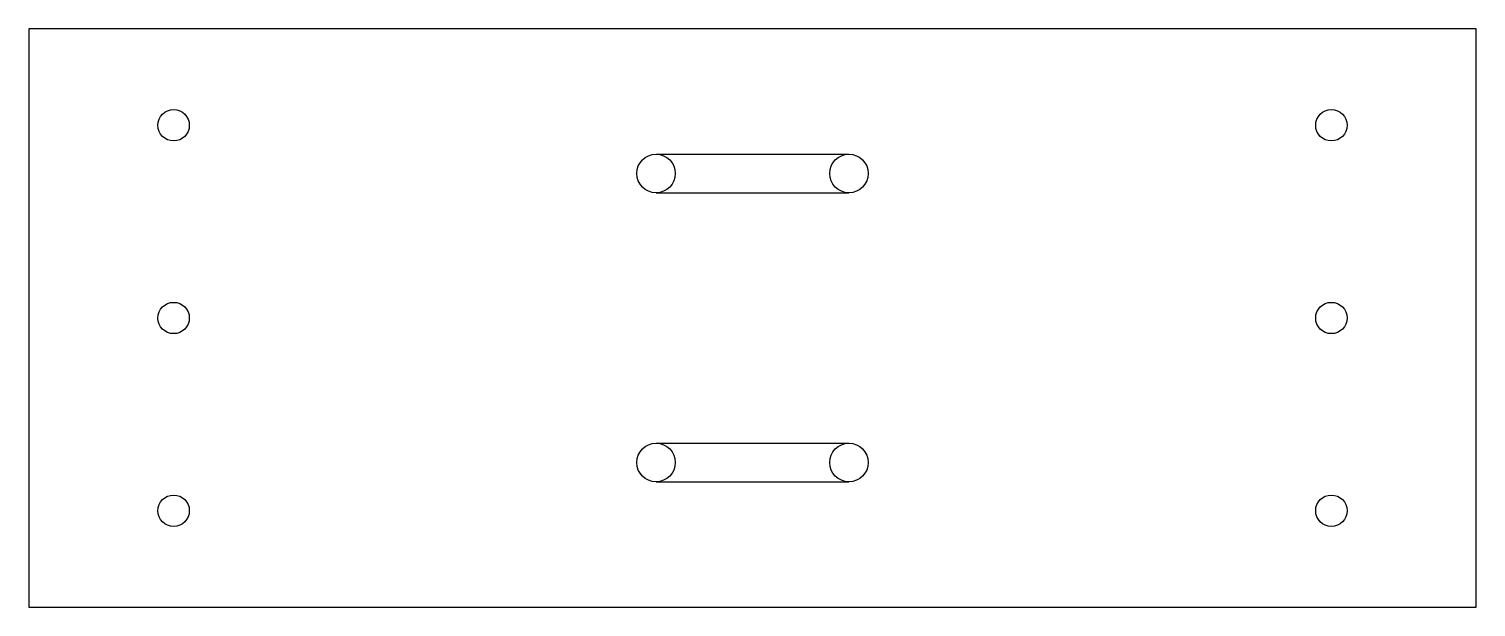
# Model space of a CAD drawing. Header units: metres. Extents: x 0 to 300, y 0 to 120.
import ezdxf

# ---------------------------------------------------------------- set-up
doc = ezdxf.new("R2010")
doc.units = ezdxf.units.M

msp = doc.modelspace()

# ---------------------------------------------------------------- linework, layer by layer
for p, q in [((300, 120), (0, 120)), ((0, 120), (0, 0)), ((300, 0), (300, 120)), ((130, 94), (170, 94)), ((130, 86), (170, 86)), ((130, 34), (170, 34)), ((130, 26), (170, 26)), ((0, 0), (300, 0))]:
    msp.add_line(p, q)
for centre, radius in [((30, 100), 3.25), ((270, 100), 3.25), ((130, 90), 4), ((170, 90), 4), ((30, 60), 3.25), ((270, 60), 3.25), ((130, 30), 4), ((170, 30), 4), ((30, 20), 3.25), ((270, 20), 3.25)]:
    msp.add_circle(centre, radius)

doc.saveas('drawing.dxf')
